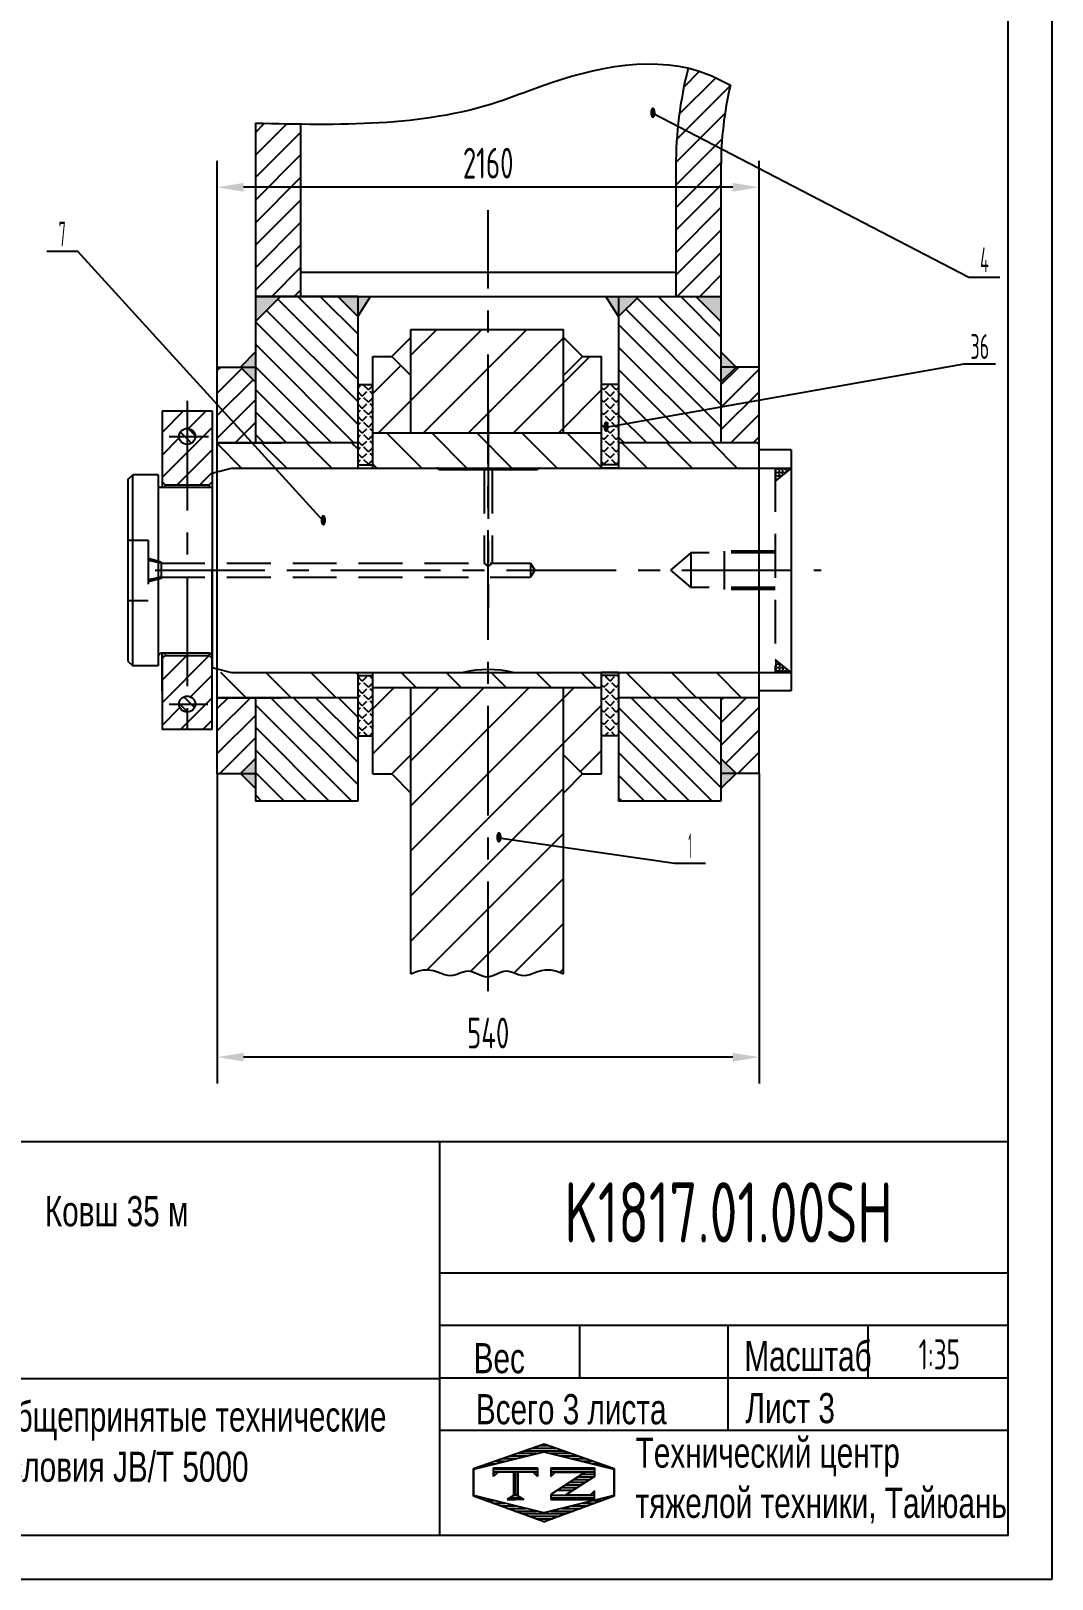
# Model space of a CAD drawing. Header units: millimetres. Extents: x 0 to 14700, y 0 to 10395.
# Drawn here: x 10630 to 14700, y 0 to 6170 of the extents above; entities that cross this region are included whole.
import ezdxf
from ezdxf.enums import TextEntityAlignment as Align

# ---------------------------------------------------------------- set-up
doc = ezdxf.new("R2010")
doc.units = ezdxf.units.MM
doc.header["$LTSCALE"] = 350
doc.linetypes.add('F', pattern=[0.75, 0.5, -0.25])
doc.linetypes.add('G', pattern=[2, 1.25, -0.25, 0.25, -0.25])
for name, color, linetype in [('01', 7, 'Continuous'), ('02', 1, 'Continuous'), ('04', 2, 'F'), ('05', 4, 'G'), ('08', 1, 'Continuous'), ('11', 3, 'Continuous'), ('THICK', 7, 'Continuous')]:
    doc.layers.add(name, color=color, linetype=linetype)
doc.styles.get("Standard").update_dxf_attribs({"font": 'isocp', "width": 0.707, "bigfont": 'intecad.shx'})
doc.dimstyles.new('INTE', dxfattribs={"dimscale": 35, "dimtxt": 3.5, "dimasz": 3, "dimexe": 3, "dimexo": 0, "dimgap": 1, "dimtad": 1, "dimdec": 3, "dimdsep": 46, "dimtxsty": 'Standard', "dimcen": 0, "dimclrd": 1, "dimclre": 1, "dimclrt": 3, "dimadec": 4, "dimazin": 0, "dimtfac": 1, "dimtdec": 3, "dimtmove": 0, "dimatfit": 0, "dimfxl": 1, "dimarcsym": 0})
pattern_1 = [(45, (75439.923, -3585.875), (44.90128, -44.90128), [])]

# ---------------------------------------------------------------- blocks, each defined once
blk = doc.blocks.new('*D111')
at = {"layer": '08', "color": 1, "lineweight": -2}
for p, q in [((11372.3, 3210.9), (11372.3, 1975.1)), ((13532.3, 3210.9), (13532.3, 1975.1)), ((13427.3, 2080.1), (11477.3, 2080.1))]:
    blk.add_line(p, q, dxfattribs=at)
at = {"layer": '08', "color": 1}
for points in [[(11477.3, 2097.6), (11477.3, 2062.6), (11372.3, 2080.1)], [(13427.3, 2097.6), (13427.3, 2062.6), (13532.3, 2080.1)]]:
    blk.add_solid(points, dxfattribs=at)
at = {"layer": 'Defpoints', "color": 0}
for p in [(11372.3, 3210.9), (13532.3, 3210.9), (11372.3, 2080.1)]:
    blk.add_point(p, dxfattribs=at)
at = {"layer": '08', "color": 3, "insert": (12452.3, 2176.4), "char_height": 122.5, "attachment_point": 5}
blk.add_mtext('540', dxfattribs=at)
blk = doc.blocks.new('*D112')
at = {"layer": '08', "color": 1, "lineweight": -2}
for p, q in [((11372.3, 4824.4), (11372.3, 5652.3)), ((13532.3, 4781.5), (13532.3, 5652.3)), ((13427.3, 5547.3), (11477.3, 5547.3))]:
    blk.add_line(p, q, dxfattribs=at)
at = {"layer": '08', "color": 1}
for points in [[(11477.3, 5564.8), (11477.3, 5529.8), (11372.3, 5547.3)], [(13427.3, 5564.8), (13427.3, 5529.8), (13532.3, 5547.3)]]:
    blk.add_solid(points, dxfattribs=at)
at = {"layer": 'Defpoints', "color": 0}
for p in [(11372.3, 5547.3), (11372.3, 4824.4), (13532.3, 4781.5)]:
    blk.add_point(p, dxfattribs=at)
at = {"layer": '08', "color": 3, "insert": (12452.3, 5643.6), "char_height": 122.5, "attachment_point": 5}
blk.add_mtext('2160', dxfattribs=at)
blk = doc.blocks.new('*U127')
at = {"layer": '01'}
for points in [[(415, 5), (415, 292)], [(25, 5), (415, 5)]]:
    blk.add_lwpolyline(points, dxfattribs=at)
at = {"layer": '02'}
for points in [[(420, 0), (420, 297)], [(0, 0), (420, 0)]]:
    blk.add_lwpolyline(points, dxfattribs=at)
blk = doc.blocks.new('*X131')
at = {"color": 0}
for p, q in [((127.06, 7.8), (132.06, 7.8)), ((127.06, 7.5), (132.06, 7.5)), ((127.06, 7.2), (127.32, 7.2)), ((130.62, 7.2), (132.06, 7.2)), ((127.84, 5.4), (129.64, 5.4)), ((128.3, 5.7), (130.1, 5.7)), ((128.77, 6), (130.57, 6)), ((129.23, 6.3), (131.04, 6.3)), ((129.7, 6.6), (131.51, 6.6)), ((130.16, 6.9), (131.98, 6.9))]:
    blk.add_line(p, q, dxfattribs=at)
blk = doc.blocks.new('*X132')
at = {"color": 0}
for p, q in [((127.06, 4.8), (132.06, 4.8)), ((127.06, 4.5), (132.06, 4.5)), ((131.84, 5.1), (132.06, 5.1))]:
    blk.add_line(p, q, dxfattribs=at)
blk = doc.blocks.new('*X130')
at = {"color": 0}
for p, q in [((122.34, 4.5), (123.72, 4.5)), ((122.82, 4.8), (123.24, 4.8))]:
    blk.add_line(p, q, dxfattribs=at)
blk = doc.blocks.new('*X129')
at = {"color": 0}
for p, q in [((120.53, 7.8), (125.53, 7.8)), ((120.53, 7.5), (125.53, 7.5)), ((120.53, 7.2), (120.79, 7.2)), ((125.27, 7.2), (125.53, 7.2))]:
    blk.add_line(p, q, dxfattribs=at)
blk = doc.blocks.new('*X128')
at = {"color": 0}
for p, q in [((121.52, 9), (123.12, 9)), ((122.38, 9.3), (124.32, 9.3)), ((123.24, 9.6), (125.52, 9.6)), ((124.1, 9.9), (128.52, 9.9)), ((124.97, 10.2), (127.67, 10.2)), ((125.83, 10.5), (126.82, 10.5)), ((127.02, 9.6), (129.37, 9.6)), ((128.22, 9.3), (130.22, 9.3)), ((129.42, 9), (131.07, 9)), ((118.22, 7.8), (118.32, 7.8)), ((118.22, 7.5), (118.27, 7.5)), ((118.22, 7.2), (118.27, 7.2)), ((118.94, 8.1), (119.52, 8.1)), ((119.8, 8.4), (120.72, 8.4)), ((120.66, 8.7), (121.92, 8.7)), ((130.62, 8.7), (131.92, 8.7)), ((131.82, 8.4), (132.77, 8.4)), ((133.02, 8.1), (133.62, 8.1)), ((134.22, 7.8), (134.32, 7.8)), ((134.27, 7.5), (134.32, 7.5)), ((134.27, 7.2), (134.32, 7.2)), ((118.22, 6.9), (118.27, 6.9)), ((118.22, 6.6), (118.27, 6.6)), ((118.22, 6.3), (118.27, 6.3)), ((118.22, 6), (118.27, 6)), ((118.22, 5.7), (118.27, 5.7)), ((118.22, 5.4), (118.27, 5.4)), ((134.27, 6.9), (134.32, 6.9)), ((134.27, 6.6), (134.32, 6.6)), ((134.27, 6.3), (134.32, 6.3)), ((134.27, 6), (134.32, 6)), ((134.27, 5.7), (134.32, 5.7)), ((134.27, 5.4), (134.32, 5.4)), ((118.22, 5.1), (118.27, 5.1)), ((118.22, 4.8), (118.27, 4.8)), ((118.79, 4.5), (119.42, 4.5)), ((119.61, 4.2), (120.62, 4.2)), ((120.43, 3.9), (121.82, 3.9)), ((121.26, 3.6), (123.02, 3.6)), ((129.52, 3.6), (131.32, 3.6)), ((130.72, 3.9), (132.14, 3.9)), ((131.92, 4.2), (132.95, 4.2)), ((133.12, 4.5), (133.76, 4.5)), ((134.27, 5.1), (134.32, 5.1)), ((134.27, 4.8), (134.32, 4.8)), ((122.08, 3.3), (124.22, 3.3)), ((122.91, 3), (125.42, 3)), ((123.73, 2.7), (128.89, 2.7)), ((124.55, 2.4), (128.07, 2.4)), ((125.38, 2.1), (127.26, 2.1)), ((126.2, 1.8), (126.45, 1.8)), ((127.12, 3), (129.7, 3)), ((128.32, 3.3), (130.51, 3.3))]:
    blk.add_line(p, q, dxfattribs=at)

msp = doc.modelspace()

# ---------------------------------------------------------------- hatches: boundary and pattern name
at = {"layer": '02'}
h = msp.add_hatch(dxfattribs=at)
h.set_pattern_fill('LINE', color=256, scale=20, angle=45, style=0)
h.set_pattern_definition([(45, (845.41, 1372.864), (-44.90128, 44.90128), [])])
edge = h.paths.add_edge_path()
edge.add_spline(control_points=[(11704.3125, 5799.839), (11644.4259, 5800.5802), (11584.3692, 5801.9614), (11524.3125, 5803.3427)], knot_values=[0, 0, 0, 0, 175.662875826, 175.662875826, 175.662875826, 175.662875826], degree=3, periodic=0)
edge.add_line((11524.3125, 5803.3427), (11524.3125, 5112.0552))
edge.add_line((11524.3125, 5112.0552), (11704.3125, 5112.0552))
edge.add_line((11704.3125, 5112.0552), (11704.3125, 5799.839))
h.paths.add_polyline_path([(13380.3125, 5629.298, -0.012584991), (13382.1111, 5700.7468), (13208.4902, 5790.8593, 0.02529243), (13200.3125, 5629.298), (13200.3125, 5112.0552), (13380.3125, 5112.0552), (13380.3125, 5328.9179)])
edge = h.paths.add_edge_path()
edge.add_spline(control_points=[(13417.9378, 5954.0137), (13389.9456, 5968.8244), (13335.6073, 5997.5747), (13277.9626, 6015.9258), (13249.4175, 6022.6488)], knot_values=[1735.910725966, 1735.910725966, 1735.910725966, 1735.910725966, 1830.445306614, 1919.420674732, 1919.420674732, 1919.420674732, 1919.420674732], degree=3, periodic=0)
edge.add_arc((14800.3125, 5629.298), 1600, 165.76826914, 174.20463765)
edge.add_line((13208.4902, 5790.8593), (13382.1111, 5700.7468))
edge.add_arc((14800.3125, 5629.298), 1420, 166.78104067, 177.11588482, ccw=False)
h = msp.add_hatch(dxfattribs=at)
h.set_pattern_fill('LINE', color=256, scale=20, angle=45, style=0)
h.set_pattern_definition([(135, (75439.923, -3585.875), (44.90128, 44.90128), [])])
h.paths.add_polyline_path([(11524.3125, 3512.9179), (11628.3125, 3512.9179), (11932.3125, 3512.9179), (11932.3125, 3100.9179), (11524.3125, 3100.9179)])
h.paths.add_polyline_path([(11524.3125, 5012.0552), (11624.3125, 5112.0552), (11852.3125, 5112.0552), (11932.3125, 5032.0552), (11932.3125, 4528.9179), (11628.3125, 4528.9179), (11524.3125, 4528.9179)])
h.paths.add_polyline_path([(12972.3125, 5032.0552), (13052.3125, 5112.0552), (13280.3125, 5112.0552), (13380.3125, 5012.0552), (13380.3125, 4528.9179), (13276.3125, 4528.9179), (12972.3125, 4528.9179)])
h.paths.add_polyline_path([(12972.3125, 3512.9179), (13276.3125, 3512.9179), (13380.3125, 3512.9179), (13380.3125, 3100.9179), (12972.3125, 3100.9179)])
h = msp.add_hatch(color=256, dxfattribs=at)
h.paths.add_polyline_path([(11624.3125, 5112.0552), (11524.3125, 5112.0552), (11524.3125, 5012.0552)])
h.paths.add_polyline_path([(11932.3125, 5112.0552), (11852.3125, 5112.0552), (11932.3125, 5032.0552)])
h.paths.add_polyline_path([(11982.8239, 5112.0552), (11932.3125, 5112.0552), (11932.3125, 5032.0552)])
h = msp.add_hatch(color=256, dxfattribs=at)
h.paths.add_polyline_path([(13280.3125, 5112.0552), (13380.3125, 5112.0552), (13380.3125, 5012.0552)])
h.paths.add_polyline_path([(12972.3125, 5112.0552), (13052.3125, 5112.0552), (12972.3125, 5032.0552)])
h.paths.add_polyline_path([(12921.801, 5112.0552), (12972.3125, 5112.0552), (12972.3125, 5032.0552)])
h = msp.add_hatch(dxfattribs=at)
h.set_pattern_fill('ANSI31', color=256, scale=40, style=0)
h.set_pattern_definition([(45, (-8892.94, -2150.08), (-89.80256, 89.80256), [])])
h.paths.add_polyline_path([(12752.3125, 4568.9179), (12752.3125, 4980.9179), (12144.3125, 4980.9179), (12144.3125, 4568.9179)])
h.paths.add_polyline_path([(12752.3125, 4568.9179), (12904.3125, 4568.9179), (12904.3125, 4872.9179), (12828.3125, 4872.9179), (12752.3125, 4796.9179)])
h.paths.add_polyline_path([(12144.3125, 4796.9179), (12068.3125, 4872.9179), (11992.3125, 4872.9179), (11992.3125, 4568.9179), (12144.3125, 4568.9179)])
h.paths.add_polyline_path([(11992.3125, 3208.9179), (12068.3125, 3208.9179), (12144.3125, 3284.9179), (12144.3125, 3553.5986), (11992.3125, 3553.5986)])
h.paths.add_polyline_path([(12144.3125, 2412.3964), (12171.093, 2422.8583), (12194.6822, 2427.6914), (12215.4511, 2428.107), (12233.7708, 2425.3164), (12250.0123, 2420.5308), (12264.5468, 2414.9614), (12277.7454, 2409.8195), (12289.9791, 2406.3164), (12301.5696, 2405.3545), (12312.6406, 2406.6014), (12323.2662, 2409.4158), (12333.5208, 2413.1564), (12343.4785, 2417.182), (12353.2135, 2420.8514), (12362.8001, 2423.5233), (12372.3125, 2424.5564), (12381.8125, 2423.5114), (12391.3125, 2420.7564), (12400.8125, 2416.8614), (12410.3125, 2412.3964), (12419.8125, 2407.9314), (12429.3125, 2404.0364), (12438.8125, 2401.2814), (12448.3125, 2400.2364), (12457.8125, 2401.2814), (12467.3125, 2404.0364), (12476.8125, 2407.9314), (12486.3125, 2412.3964), (12495.8125, 2416.8614), (12505.3125, 2420.7564), (12514.8125, 2423.5114), (12524.3125, 2424.5564), (12533.8248, 2423.5233), (12543.4114, 2420.8514), (12553.1464, 2417.182), (12563.1041, 2413.1564), (12573.3587, 2409.4158), (12583.9843, 2406.6014), (12595.0553, 2405.3545), (12606.6458, 2406.3164), (12618.8795, 2409.8195), (12632.0781, 2414.9614), (12646.6126, 2420.5308), (12662.8541, 2425.3164), (12681.1738, 2428.107), (12701.9427, 2427.6914), (12725.5319, 2422.8583), (12752.3125, 2412.3964), (12752.3125, 3553.5986), (12144.3125, 3553.5986)])
h.paths.add_polyline_path([(12752.3125, 3284.9179), (12828.3125, 3208.9179), (12904.3125, 3208.9179), (12904.3125, 3553.5986), (12752.3125, 3553.5986)])
h = msp.add_hatch(dxfattribs=at)
h.set_pattern_fill('LINE', color=256, scale=20, angle=135, style=0)
h.set_pattern_definition(pattern_1)
h.paths.add_polyline_path([(11372.3125, 4830.9179), (11464.3125, 4830.9179), (11524.3125, 4770.9179), (11524.3125, 4528.9179), (11372.3125, 4528.9179)])
h.paths.add_polyline_path([(11372.3125, 3512.9179), (11524.3125, 3512.9179), (11524.3125, 3270.9179), (11464.3125, 3210.9179), (11372.3125, 3210.9179)])
h = msp.add_hatch(dxfattribs=at)
h.set_pattern_fill('LINE', color=256, scale=20, angle=135, style=0)
h.set_pattern_definition(pattern_1)
h.paths.add_polyline_path([(13380.3125, 4770.9179), (13440.3125, 4830.9179), (13532.3125, 4830.9179), (13532.3125, 4528.9179), (13380.3125, 4528.9179)])
h.paths.add_polyline_path([(13380.3125, 3512.9179), (13532.3125, 3512.9179), (13532.3125, 3210.9179), (13440.3125, 3210.9179), (13380.3125, 3270.9179)])
h = msp.add_hatch(dxfattribs=at)
h.set_pattern_fill('ANGLE', color=256, scale=5, angle=45, style=0)
h.set_pattern_definition([(45, (-8892.94, -2150.084), (-24.695704, 24.695704), [25.4, -9.525]), (135, (-8892.94, -2150.084), (-24.695704, -24.695704), [25.4, -9.525])])
h.paths.add_polyline_path([(12972.3125, 4760.9179), (12904.3125, 4760.9179), (12904.3125, 4440.9179), (12972.3125, 4440.9179)])
h.paths.add_polyline_path([(12972.3125, 3600.9179), (12904.3125, 3600.9179), (12904.3125, 3360.9179), (12972.3125, 3360.9179)])
h.paths.add_polyline_path([(11992.3125, 3600.9179), (11932.3125, 3600.9179), (11932.3125, 3360.9179), (11992.3125, 3360.9179)])
h.paths.add_polyline_path([(11992.3125, 4760.9179), (11932.3125, 4760.9179), (11932.3125, 4440.9179), (11992.3125, 4440.9179)])
h = msp.add_hatch(dxfattribs=at)
h.set_pattern_fill('ANSI31', color=256, scale=20, angle=90, style=0)
h.set_pattern_definition([(45, (33797.565, -2150.084), (44.90128, -44.90128), [])])
h.paths.add_polyline_path([(11152.3125, 3668.9179), (11164.3125, 3680.9179), (11252.3125, 3680.9179), (11252.3125, 3519.5179, 0.414213562), (11220.3125, 3487.5179, 0.414213562), (11252.3125, 3455.5179), (11252.3125, 3385.9179), (11152.3125, 3385.9179)])
h.paths.add_polyline_path([(11252.3125, 3680.9179), (11340.3125, 3680.9179), (11352.3125, 3668.9179), (11352.3125, 3385.9179), (11252.3125, 3385.9179), (11252.3125, 3455.5179, 0.414213562), (11284.3125, 3487.5179, 0.414213562), (11252.3125, 3519.5179)])
h.paths.add_polyline_path([(11252.3125, 4360.9179), (11164.3125, 4360.9179), (11152.3125, 4372.9179), (11152.3125, 4655.9179), (11252.3125, 4655.9179), (11252.3125, 4586.3179, 0.414213562), (11220.3125, 4554.3179, 0.414213562), (11252.3125, 4522.3179)])
h.paths.add_polyline_path([(11252.3125, 4522.3179, 0.414213562), (11284.3125, 4554.3179, 0.414213562), (11252.3125, 4586.3179), (11252.3125, 4655.9179), (11352.3125, 4655.9179), (11352.3125, 4372.9179), (11340.3125, 4360.9179), (11252.3125, 4360.9179)])
h = msp.add_hatch(dxfattribs=at)
h.set_pattern_fill('ANSI31', color=256, scale=10, style=0)
h.set_pattern_definition([(135, (33797.565, -2150.084), (22.45064, 22.45064), [])])
h.paths.add_polyline_path([(11252.3125, 4586.3179), (11252.3125, 4554.3179), (11284.3125, 4554.3179, 0.414213562)])
h.paths.add_polyline_path([(11252.3125, 4586.3179, 0.414213562), (11220.3125, 4554.3179), (11252.3125, 4554.3179)])
h.paths.add_polyline_path([(11252.3125, 4554.3179), (11220.3125, 4554.3179, 0.414213562), (11252.3125, 4522.3179)])
h.paths.add_polyline_path([(11284.3125, 4554.3179), (11252.3125, 4554.3179), (11252.3125, 4522.3179, 0.414213562)])
h = msp.add_hatch(dxfattribs=at)
h.set_pattern_fill('ANSI31', color=256, scale=40, angle=90, style=0)
h.set_pattern_definition([(135, (-8892.94, -2150.08), (-89.80256, -89.80256), [])])
h.paths.add_polyline_path([(11372.3125, 4528.9179), (11372.3125, 4428.4379), (11932.3125, 4428.4379), (11932.3125, 4528.9179)])
h.paths.add_polyline_path([(12436.3125, 4428.4379, 0.159826649), (12452.3125, 4423.1894), (12452.3125, 4568.9179), (11992.3125, 4568.9179), (11992.3125, 4428.4379)])
h.paths.add_polyline_path([(12904.3125, 4428.4379), (12904.3125, 4568.9179), (12452.3125, 4568.9179), (12452.3125, 4423.1894, 0.159826649), (12468.3125, 4428.4379)])
h.paths.add_polyline_path([(12972.3125, 4528.9179), (12972.3125, 4428.4379), (13532.3125, 4428.4379), (13532.3125, 4528.9179)])
h.paths.add_polyline_path([(12972.3125, 3613.3979), (12972.3125, 3512.9179), (13532.3125, 3512.9179), (13532.3125, 3613.3979)])
h.paths.add_polyline_path([(12904.3125, 3553.5986), (12904.3125, 3613.3979), (11992.3125, 3613.3979), (11992.3125, 3553.5986)])
h.paths.add_polyline_path([(11932.3125, 3512.9179), (11932.3125, 3613.3979), (11372.3125, 3613.3979), (11372.3125, 3512.9179)])
h = msp.add_hatch(dxfattribs=at)
h.set_pattern_fill('ANSI31', color=256, scale=10, style=0)
h.set_pattern_definition([(315, (-12362.54, 6912.01), (-22.45064, -22.45064), [])])
h.paths.add_polyline_path([(11252.3125, 3455.5179), (11252.3125, 3487.5179), (11284.3125, 3487.5179, -0.414213562)])
h.paths.add_polyline_path([(11252.3125, 3455.5179, -0.414213562), (11220.3125, 3487.5179), (11252.3125, 3487.5179)])
h.paths.add_polyline_path([(11252.3125, 3487.5179), (11220.3125, 3487.5179, -0.414213562), (11252.3125, 3519.5179)])
h.paths.add_polyline_path([(11284.3125, 3487.5179), (11252.3125, 3487.5179), (11252.3125, 3519.5179, -0.414213562)])
at = {"layer": '04'}
h = msp.add_hatch(dxfattribs=at)
h.set_pattern_fill('ANGLE', color=256, scale=2, style=0)
h.set_pattern_definition([(180, (15038.071, 1825.261), (0, 13.97), [10.16, -3.81]), (90, (15038.071, 1825.261), (13.97, 9e-16), [10.16, -3.81])])
h.paths.add_polyline_path([(13660.3125, 4428.4379), (13596.3125, 4375.9767), (13596.3125, 4428.4379)])
h = msp.add_hatch(dxfattribs=at)
h.set_pattern_fill('ANGLE', color=256, scale=2, style=0)
h.set_pattern_definition([(180, (15038.071, 6216.574), (0, -13.97), [10.16, -3.81]), (270, (15038.071, 6216.574), (13.97, -9e-16), [10.16, -3.81])])
h.paths.add_polyline_path([(13596.3125, 3613.3979), (13660.3125, 3613.3979), (13596.3125, 3665.8591)])
at = {"layer": '05'}
h = msp.add_hatch(color=256, dxfattribs=at)
h.paths.add_polyline_path([(11524.3125, 4890.9179), (11464.3125, 4830.9179), (11524.3125, 4830.9179)])
h.paths.add_polyline_path([(11524.3125, 4830.9179), (11464.3125, 4830.9179), (11524.3125, 4770.9179)])
h = msp.add_hatch(color=256, dxfattribs=at)
h.paths.add_polyline_path([(13380.3125, 4890.9179), (13440.3125, 4830.9179), (13380.3125, 4830.9179)])
h.paths.add_polyline_path([(13380.3125, 4830.9179), (13440.3125, 4830.9179), (13380.3125, 4770.9179)])
h = msp.add_hatch(color=256, dxfattribs=at)
h.paths.add_polyline_path([(11524.3125, 3150.9179), (11464.3125, 3210.9179), (11524.3125, 3210.9179)])
h.paths.add_polyline_path([(11524.3125, 3210.9179), (11464.3125, 3210.9179), (11524.3125, 3270.9179)])
h = msp.add_hatch(color=256, dxfattribs=at)
h.paths.add_polyline_path([(13380.3125, 3150.9179), (13440.3125, 3210.9179), (13380.3125, 3210.9179)])
h.paths.add_polyline_path([(13380.3125, 3210.9179), (13440.3125, 3210.9179), (13380.3125, 3270.9179)])

# ---------------------------------------------------------------- linework, layer by layer
for p, q in [((11152.3125, 4655.9179), (11352.3125, 4655.9179)), ((11352.3125, 4655.9179), (11352.3125, 3633.7979)), ((11016.1725, 4382.8779), (11035.2125, 4401.9179)), ((11016.1725, 4382.8779), (11016.1725, 3658.9579)), ((11035.2125, 3639.9179), (11035.2125, 4401.9179)), ((11352.3125, 4408.0379), (11372.3125, 4413.3922)), ((11016.1725, 3658.9579), (11035.2125, 3639.9179)), ((11352.3125, 3633.7979), (11372.3125, 3628.4436))]:
    msp.add_line(p, q)
at = {"layer": '01', "color": 7, "linetype": 'Continuous'}
for p, q in [((11524.3125, 5803.3427), (11524.3125, 5108.9179)), ((11704.3125, 5799.839), (11704.3125, 5112.0552)), ((13200.3125, 5629.298), (13200.3125, 5112.0552)), ((13380.3125, 5629.298), (13380.3125, 5108.9179)), ((11524.3125, 5328.9179), (11524.3125, 4528.9179)), ((11704.3125, 5208.9179), (13200.3125, 5208.9179)), ((11524.3125, 5112.0552), (11932.3125, 5112.0552)), ((11932.3125, 5112.0552), (11524.3125, 5112.0552)), ((11524.3125, 5012.0552), (11624.3125, 5112.0552)), ((11932.3125, 5032.0552), (11852.3125, 5112.0552)), ((11932.3125, 5112.0552), (11932.3125, 4428.4379)), ((11932.3125, 5112.0552), (12972.3125, 5112.0552)), ((11932.3125, 5032.0552), (11982.8239, 5112.0552)), ((12972.3125, 5032.0552), (12921.801, 5112.0552)), ((12972.3125, 5112.0552), (12972.3125, 4428.4379)), ((12972.3125, 5112.0552), (13380.3125, 5112.0552)), ((12972.3125, 5032.0552), (13052.3125, 5112.0552)), ((13380.3125, 5012.0552), (13280.3125, 5112.0552)), ((12068.3125, 4872.9179), (12144.3125, 4948.9179)), ((12144.3125, 4568.9179), (12144.3125, 4980.9179)), ((12144.3125, 4980.9179), (12752.3125, 4980.9179)), ((12752.3125, 4568.9179), (12752.3125, 4980.9179)), ((12828.3125, 4872.9179), (12752.3125, 4948.9179)), ((11524.3125, 4890.9179), (11464.3125, 4830.9179)), ((13380.3125, 4890.9179), (13440.3125, 4830.9179)), ((11372.3125, 4413.3922), (11372.3125, 4830.9179)), ((11372.3125, 3210.9179), (11372.3125, 4830.9179)), ((11372.3125, 4830.9179), (11524.3125, 4830.9179)), ((11524.3125, 4770.9179), (11464.3125, 4830.9179)), ((11992.3125, 4428.4379), (11992.3125, 4872.9179)), ((11992.3125, 4872.9179), (12068.3125, 4872.9179)), ((12068.3125, 4872.9179), (12144.3125, 4796.9179)), ((12828.3125, 4872.9179), (12752.3125, 4796.9179)), ((12828.3125, 4872.9179), (12904.3125, 4872.9179)), ((12904.3125, 4428.4379), (12904.3125, 4872.9179)), ((13532.3125, 4830.9179), (13380.3125, 4830.9179)), ((13380.3125, 4770.9179), (13440.3125, 4830.9179)), ((13532.3125, 3613.3979), (13532.3125, 4830.9179)), ((13532.3125, 3210.9179), (13532.3125, 4830.9179)), ((11932.3125, 4760.9179), (11992.3125, 4760.9179)), ((12972.3125, 4760.9179), (12904.3125, 4760.9179)), ((11152.3125, 4655.9179), (11152.3125, 4351.1179)), ((11992.3125, 4568.9179), (12904.3125, 4568.9179)), ((11932.3125, 4528.9179), (11372.3125, 4528.9179)), ((11372.3125, 4528.9179), (11628.3125, 4528.9179)), ((11932.3125, 4528.9179), (11628.3125, 4528.9179)), ((13532.3125, 4528.9179), (12972.3125, 4528.9179)), ((13276.3125, 4528.9179), (12972.3125, 4528.9179)), ((13532.3125, 4528.9179), (13276.3125, 4528.9179)), ((13660.3125, 4500.9179), (13532.3125, 4500.9179)), ((13660.3125, 4500.9179), (13660.3125, 3540.9179)), ((11136.8125, 4401.9179), (11035.2125, 4401.9179)), ((11136.8125, 4401.9179), (11136.8125, 3639.9179)), ((11372.3125, 4413.3922), (11428.5125, 4428.4379)), ((11428.5125, 4428.4379), (13532.3125, 4428.4379)), ((11932.3125, 4440.9179), (11992.3125, 4440.9179)), ((11932.3125, 4428.4379), (11992.3125, 4428.4379)), ((12252.3893, 4428.4379), (12252.3893, 4428.4379)), ((12258.3893, 4422.4379), (12646.3893, 4422.4379)), ((12652.3893, 4428.4379), (12652.3893, 4428.4379)), ((12972.3125, 4440.9179), (12904.3125, 4440.9179)), ((12972.3125, 4428.4379), (12904.3125, 4428.4379)), ((11152.3125, 4351.1179), (11136.8125, 4351.1179)), ((11152.3125, 4372.9179), (11164.3125, 4360.9179)), ((11352.3125, 4351.1179), (11152.3125, 4351.1179)), ((11164.3125, 4360.9179), (11340.3125, 4360.9179)), ((11164.3125, 4360.9179), (11164.3125, 4351.1179)), ((11340.3125, 4360.9179), (11352.3125, 4372.9179)), ((11340.3125, 4360.9179), (11340.3125, 4351.1179)), ((11352.3125, 3385.9179), (11352.3125, 4020.9179)), ((11152.3125, 3690.7179), (11149.5325, 3690.7179)), ((11152.2125, 3540.9179), (11152.2125, 3690.7179)), ((11152.3125, 3690.7179), (11152.3125, 3385.9179)), ((11339.5925, 3690.7179), (11152.3125, 3690.7179)), ((11152.3125, 3668.9179), (11164.3125, 3680.9179)), ((11164.3125, 3690.7179), (11164.3125, 3680.9179)), ((11164.3125, 3680.9179), (11340.3125, 3680.9179)), ((11340.3125, 3690.6975), (11340.3125, 3680.9179)), ((11340.3125, 3680.9179), (11352.3125, 3668.9179)), ((11136.8125, 3639.9179), (11035.2125, 3639.9179)), ((11372.3125, 3210.9179), (11372.3125, 3628.4436)), ((11372.3125, 3628.4436), (11428.5125, 3613.3979)), ((11932.3125, 3613.3979), (11992.3125, 3613.3979)), ((11932.3125, 3613.3979), (11932.3125, 3100.9179)), ((11932.3125, 3600.9179), (11992.3125, 3600.9179)), ((11992.3125, 3208.9179), (11992.3125, 3613.3979)), ((12972.3125, 3613.3979), (12904.3125, 3613.3979)), ((12904.3125, 3208.9179), (12904.3125, 3613.3979)), ((12972.3125, 3600.9179), (12904.3125, 3600.9179)), ((12972.3125, 3613.3979), (12972.3125, 3100.9179)), ((13532.3125, 3210.9179), (13532.3125, 3628.4436)), ((11992.3125, 3553.5986), (12904.3125, 3553.5986)), ((12144.3125, 2412.3964), (12144.3125, 3553.5986)), ((12752.3125, 2412.3964), (12752.3125, 3553.5986)), ((13660.3125, 3540.9179), (13532.3125, 3540.9179)), ((11932.3125, 3512.9179), (11372.3125, 3512.9179)), ((11372.3125, 3512.9179), (11628.3125, 3512.9179)), ((11524.3125, 3512.9179), (11524.3125, 3100.9179)), ((11932.3125, 3512.9179), (11628.3125, 3512.9179)), ((13532.3125, 3512.9179), (12972.3125, 3512.9179)), ((13276.3125, 3512.9179), (12972.3125, 3512.9179)), ((13532.3125, 3512.9179), (13276.3125, 3512.9179)), ((11352.3125, 3385.9179), (11152.3125, 3385.9179)), ((11932.3125, 3360.9179), (11992.3125, 3360.9179)), ((12972.3125, 3360.9179), (12904.3125, 3360.9179)), ((11524.3125, 3270.9179), (11464.3125, 3210.9179)), ((12068.3125, 3208.9179), (12144.3125, 3284.9179)), ((12828.3125, 3208.9179), (12752.3125, 3284.9179)), ((13380.3125, 3270.9179), (13440.3125, 3210.9179)), ((11372.3125, 3210.9179), (11524.3125, 3210.9179)), ((11524.3125, 3150.9179), (11464.3125, 3210.9179)), ((11992.3125, 3208.9179), (12068.3125, 3208.9179)), ((12068.3125, 3208.9179), (12144.3125, 3132.9179)), ((12828.3125, 3208.9179), (12752.3125, 3132.9179)), ((12828.3125, 3208.9179), (12904.3125, 3208.9179)), ((13532.3125, 3210.9179), (13380.3125, 3210.9179)), ((13380.3125, 3150.9179), (13440.3125, 3210.9179))]:
    msp.add_line(p, q, dxfattribs=at)
at = {"layer": '01'}
for p, q in [((13380.3125, 5328.9179), (13380.3125, 4528.9179)), ((11428.5125, 3613.3979), (13532.3125, 3613.3979)), ((13380.3125, 3512.9179), (13380.3125, 3100.9179)), ((11932.3125, 3100.9179), (11524.3125, 3100.9179)), ((13380.3125, 3100.9179), (12972.3125, 3100.9179))]:
    msp.add_line(p, q, dxfattribs=at)
for centre in [(11252.3125, 4554.3179), (11252.3125, 3487.5179)]:
    msp.add_circle(centre, 32, dxfattribs=at)
at = {"layer": '01', "color": 7, "linetype": 'Continuous'}
for centre, radius, start, end in [((14800.3125, 5629.298), 1600, 165.76826914, 180), ((14800.3125, 5629.298), 1420, 166.78104067, 180), ((12247.997, 4422.4379), 6, 30, 90), ((12258.3893, 4428.4379), 6, 210, 270), ((12646.3893, 4428.4379), 6, 270, 330), ((12656.7816, 4422.4379), 6, 90, 150), ((11149.5325, 3677.9979), 12.72, 90, 180), ((11339.5925, 3677.9979), 12.72, 0, 90)]:
    msp.add_arc(centre, radius, start, end, dxfattribs=at)
at = {"layer": '01'}
msp.add_arc((12452.3125, 3202.7312), 422.6667, 76.31445317, 103.68554683, dxfattribs=at)
at = {"layer": '02'}
for p, q in [((13108.8945, 5842.5513), (14368.2589, 5188.9179)), ((10816.4924, 5291.8958), (10692.4924, 5291.8958)), ((11794.9623, 4218.2863), (10816.4924, 5291.8958)), ((14368.2589, 5188.9179), (14492.2589, 5188.9179)), ((12922.3466, 4591.4319), (14350.0422, 4843.1211)), ((14350.0422, 4843.1211), (14474.0422, 4843.1211)), ((12495.1618, 2954.5522), (13195.0706, 2853.7717)), ((13195.0706, 2853.7717), (13319.0706, 2853.7717))]:
    msp.add_line(p, q, dxfattribs=at)
msp.add_lwpolyline([(12144.3125, 2412.3964), (12171.093, 2422.8583), (12194.6822, 2427.6914), (12215.4511, 2428.107), (12233.7708, 2425.3164), (12250.0123, 2420.5308), (12264.5468, 2414.9614), (12277.7454, 2409.8195), (12289.9791, 2406.3164), (12301.5696, 2405.3545), (12312.6406, 2406.6014), (12323.2662, 2409.4158), (12333.5208, 2413.1564), (12343.4785, 2417.182), (12353.2135, 2420.8514), (12362.8001, 2423.5233), (12372.3125, 2424.5564), (12381.8125, 2423.5114), (12391.3125, 2420.7564), (12400.8125, 2416.8614), (12410.3125, 2412.3964), (12419.8125, 2407.9314), (12429.3125, 2404.0364), (12438.8125, 2401.2814), (12448.3125, 2400.2364), (12457.8125, 2401.2814), (12467.3125, 2404.0364), (12476.8125, 2407.9314), (12486.3125, 2412.3964), (12495.8125, 2416.8614), (12505.3125, 2420.7564), (12514.8125, 2423.5114), (12524.3125, 2424.5564), (12533.8248, 2423.5233), (12543.4114, 2420.8514), (12553.1464, 2417.182), (12563.1041, 2413.1564), (12573.3587, 2409.4158), (12583.9843, 2406.6014), (12595.0553, 2405.3545), (12606.6458, 2406.3164), (12618.8795, 2409.8195), (12632.0781, 2414.9614), (12646.6126, 2420.5308), (12662.8541, 2425.3164), (12681.1738, 2428.107), (12701.9427, 2427.6914), (12725.5319, 2422.8583), (12752.3125, 2412.3964)], dxfattribs=at)
msp.add_spline([(11524.3125, 5803.3427), (12489.7756, 5887.9737), (12659.2074, 5949.5236), (13333.0837, 5995.686), (13417.9378, 5954.0137)], degree=3, dxfattribs=at)
at = {"layer": '04', "color": 2, "linetype": 'F'}
for p, q in [((12436.3125, 4422.4379), (12436.3125, 4048.9179)), ((12468.3125, 4422.4379), (12468.3125, 4048.9179)), ((13532.3125, 4428.4379), (13660.3125, 4428.4379)), ((13596.3125, 4428.4379), (13596.3125, 3613.3979)), ((11016.1725, 4140.9179), (11096.1725, 4140.9179)), ((11096.1725, 4140.9179), (11096.1725, 3900.9179)), ((13260.3125, 4089.9779), (13178.3859, 4020.9179)), ((13260.3125, 4089.9779), (13260.3125, 3951.8579)), ((13596.3125, 4089.9779), (13260.3125, 4089.9779)), ((13392.3125, 4097.1179), (13392.3125, 3944.7179)), ((13596.3125, 4097.1179), (13392.3125, 4097.1179)), ((11148.1725, 4053.1783), (11096.1725, 4067.4068)), ((11148.1725, 4048.9179), (11096.1725, 4059.1782)), ((11148.1725, 4053.1783), (11148.1725, 3988.6575)), ((12452.3125, 4037.037), (12436.3125, 4048.9179)), ((12468.3125, 4048.9179), (12452.3125, 4037.037)), ((12621.1198, 4048.9179), (12638.5287, 4020.9179)), ((12621.1198, 4048.9179), (12621.1198, 3992.9179)), ((12638.5287, 4020.9179), (12621.1198, 3992.9179)), ((13178.3859, 4020.9179), (13260.3125, 3951.8579)), ((11148.1725, 3992.9179), (11096.1725, 3982.6576)), ((11148.1725, 3988.6575), (11096.1725, 3974.4289)), ((11148.1725, 3992.9179), (12621.1198, 3992.9179)), ((13596.3125, 3951.8579), (13260.3125, 3951.8579)), ((11016.1725, 3900.9179), (11096.1725, 3900.9179)), ((13596.3125, 3944.7179), (13392.3125, 3944.7179)), ((13532.3125, 3613.3979), (13660.3125, 3613.3979))]:
    msp.add_line(p, q, dxfattribs=at)
at = {"layer": '04'}
for p, q in [((13660.3125, 4428.4379), (13596.3125, 4375.9767)), ((11148.1725, 4048.9179), (12621.1198, 4048.9179)), ((13660.3125, 3613.3979), (13596.3125, 3665.8591))]:
    msp.add_line(p, q, dxfattribs=at)
at = {"layer": '05', "color": 4, "linetype": 'G'}
for p, q in [((12452.3125, 2343.3665), (12452.3125, 5455.7396)), ((11252.3125, 4696.6457), (11252.3125, 3352.8986)), ((12452.3125, 4663.6189), (12452.3125, 3872.5025)), ((11181.1696, 4554.3179), (11336.8845, 4554.3179)), ((11124.7972, 4020.9179), (13779.9814, 4020.9179)), ((11180.8542, 3487.5179), (11334.9352, 3487.5179))]:
    msp.add_line(p, q, dxfattribs=at)
at = {"layer": 'THICK'}
for p, q in [((8250.5647, 1743.6149), (14525.0241, 1743.6149)), ((12259.2471, 175), (12259.2471, 1743.6149)), ((14525.0241, 175), (14525.0241, 1743.6149)), ((12259.2471, 1220.7432), (14525.0241, 1220.7432)), ((12259.2471, 1011.5946), (14525.0241, 1011.5946)), ((12816.9768, 802.4459), (12816.9768, 1011.5946)), ((13409.5647, 593.2973), (13409.5647, 1011.5946)), ((13967.2944, 802.4459), (13967.2944, 1011.5946)), ((12259.2471, 802.4459), (14525.0241, 802.4459)), ((10342.0512, 799.4243), (12259.2471, 799.4243)), ((12259.2471, 593.2973), (14525.0241, 593.2973)), ((8250.5647, 175), (14526.2118, 175))]:
    msp.add_line(p, q, dxfattribs=at)
at = {"layer": 'THICK', "color": 3}
for p, q in [((12393.5232, 440.1338), (12676.0496, 538.5375)), ((12395.3578, 437.9177), (12674.2226, 507.6339)), ((12674.2226, 507.6339), (12953.0875, 437.9177)), ((12676.0496, 538.5375), (12954.9068, 440.1338)), ((12393.5232, 330.5478), (12393.5232, 440.1338)), ((12395.3578, 333.3433), (12395.3578, 437.9177)), ((12474.1017, 408.5255), (12474.1017, 443.3836)), ((12474.1017, 443.3836), (12648.3922, 443.3836)), ((12648.3922, 443.3836), (12648.3922, 408.5255)), ((12701.7625, 443.3836), (12701.7625, 408.5255)), ((12701.7625, 443.3836), (12876.053, 443.3836)), ((12876.053, 443.3836), (12876.053, 408.5255)), ((12953.0875, 437.9177), (12953.0875, 333.3433)), ((12954.9068, 440.1338), (12954.9068, 330.5478)), ((12491.5307, 425.9546), (12474.1017, 408.5255)), ((12630.9632, 425.9546), (12491.5307, 425.9546)), ((12553.6195, 426.121), (12553.6195, 330.5128)), ((12561.2446, 426.121), (12561.2446, 330.5128)), ((12569.9588, 426.121), (12569.9588, 330.5128)), ((12648.3922, 408.5255), (12630.9632, 425.9546)), ((12701.7625, 408.5255), (12719.1915, 425.9546)), ((12839.0125, 425.9546), (12701.7625, 337.1523)), ((12719.1915, 425.9546), (12839.0125, 425.9546)), ((12876.0482, 408.8584), (12786.7569, 351.712)), ((12676.0496, 227.6711), (12393.5232, 330.5478)), ((12674.2226, 263.6271), (12395.3578, 333.3433)), ((12561.2446, 338.4802), (12527.4767, 317.2339)), ((12527.4767, 317.2339), (12561.2446, 317.2339)), ((12561.2446, 338.4802), (12595.0124, 317.2339)), ((12595.0124, 317.2339), (12561.2446, 317.2339)), ((12953.0875, 333.3433), (12674.2226, 263.6271)), ((12954.9068, 330.5478), (12676.0496, 227.6711)), ((12701.7625, 337.1523), (12701.7625, 317.2339)), ((12701.7625, 317.2339), (12876.0482, 317.2339)), ((12786.7569, 351.712), (12760.1178, 334.663)), ((12858.6192, 334.663), (12760.1178, 334.663)), ((12876.0482, 352.092), (12858.6192, 334.663)), ((12876.0482, 317.2339), (12876.0482, 352.092))]:
    msp.add_line(p, q, dxfattribs=at)

# ---------------------------------------------------------------- block references
at = {"layer": '01', "xscale": 35, "yscale": 35, "zscale": 35}
msp.add_blockref('*U127', (0, 0), dxfattribs=at)
at = {"layer": 'THICK', "color": 3, "xscale": 34.85810801088033, "yscale": 34.85810801087987, "zscale": 34.85810801088}
for name in ['*X128', '*X129', '*X131', '*X130', '*X132']:
    msp.add_blockref(name, (8272.6108, 166.4833), dxfattribs=at)

# ---------------------------------------------------------------- texts
at = {"layer": '01', "char_height": 120.06225, "attachment_point": 1}
for s, insert in [('{\\fArial|b0|i0|c204|p34;Ковш 35 м}', (10684.9427, 1526.1961)), ('{\\fArial|b0|i0|c204|p34;Вес}', (12394.2677, 940.4528)), ('{\\fArial|b0|i0|c204|p34;Масштаб}', (13473.435, 949.1084)), ('{\\fArial|b0|i0|c204|p34;Лист 3}', (13477.7689, 741.3736)), ('{\\fArial|b0|i0|c204|p34;Общепринятые технические\\Pусловия \\fArial|b0|i0|c0|p34;JB/T 5000}', (10476.5529, 707.9091)), ('{\\fArial|b0|i0|c204|p34;Всего 3 листа}', (12402.9357, 737.0458)), ('{\\fArial|b0|i0|c204|p34;Технический центр\\Pтяжелой техники, Тайюань}', (13040.0345, 563.9335))]:
    msp.add_mtext(s, dxfattribs=dict(at, insert=insert))
at = {"layer": '02', "width": 0.605172}
for p, p2 in [((13096.8945, 5822.5513), (13120.8945, 5822.5513)), ((12910.3466, 4571.4319), (12934.3466, 4571.4319)), ((11782.9623, 4198.2863), (11806.9623, 4198.2863)), ((12483.1618, 2934.5522), (12507.1618, 2934.5522))]:
    msp.add_text('●', height=40, dxfattribs=at).set_placement(p, p2, align=Align.FIT)
at = {"layer": '11'}
for s, height, width, p, p2 in [('7', 98.9949, 0.514182, (10740.4945, 5311.8958), (10768.4903, 5311.8958)), ('4', 98.9949, 0.543846, (14412.7616, 5208.9179), (14447.7563, 5208.9179)), ('36', 98.99495, 0.578293, (14374.8422, 4863.1211), (14449.2422, 4863.1211)), ('1', 98.9949, 0.404, (13250.0717, 2873.7717), (13264.0695, 2873.7717)), ('K1817.01.00SH', 240.1245, 0.693499, (12756.1291, 1341.319), (14064.1917, 1341.319)), ('1:35', 120.06225, 0.656293, (14168.1983, 835.3424), (14332.9939, 835.3424))]:
    msp.add_text(s, height=height, dxfattribs=dict(at, width=width)).set_placement(p, p2, align=Align.FIT)

# ---------------------------------------------------------------- dimensions: what is measured, and where the dimension line sits
at = {"layer": '08'}
dim = msp.add_linear_dim(base=(11372.3125, 5547.3375), p1=(13532.3125, 4781.4724), p2=(11372.3125, 4824.3897), dimstyle='INTE', dxfattribs=at)
dim.commit()
dim.dimension.update_dxf_attribs({"geometry": '*D112', "text_midpoint": (12452.3125, 5547.3375), "dimtype": 160})
dim = msp.add_linear_dim(base=(11372.3125, 2080.1091), p1=(13532.3125, 3210.9179), p2=(11372.3125, 3210.9179), text='540', dimstyle='INTE', override={"dimcen": 1245}, dxfattribs=at)
dim.commit()
dim.dimension.update_dxf_attribs({"geometry": '*D111', "text_midpoint": (12452.3125, 2176.3591)})

doc.saveas('drawing.dxf')
